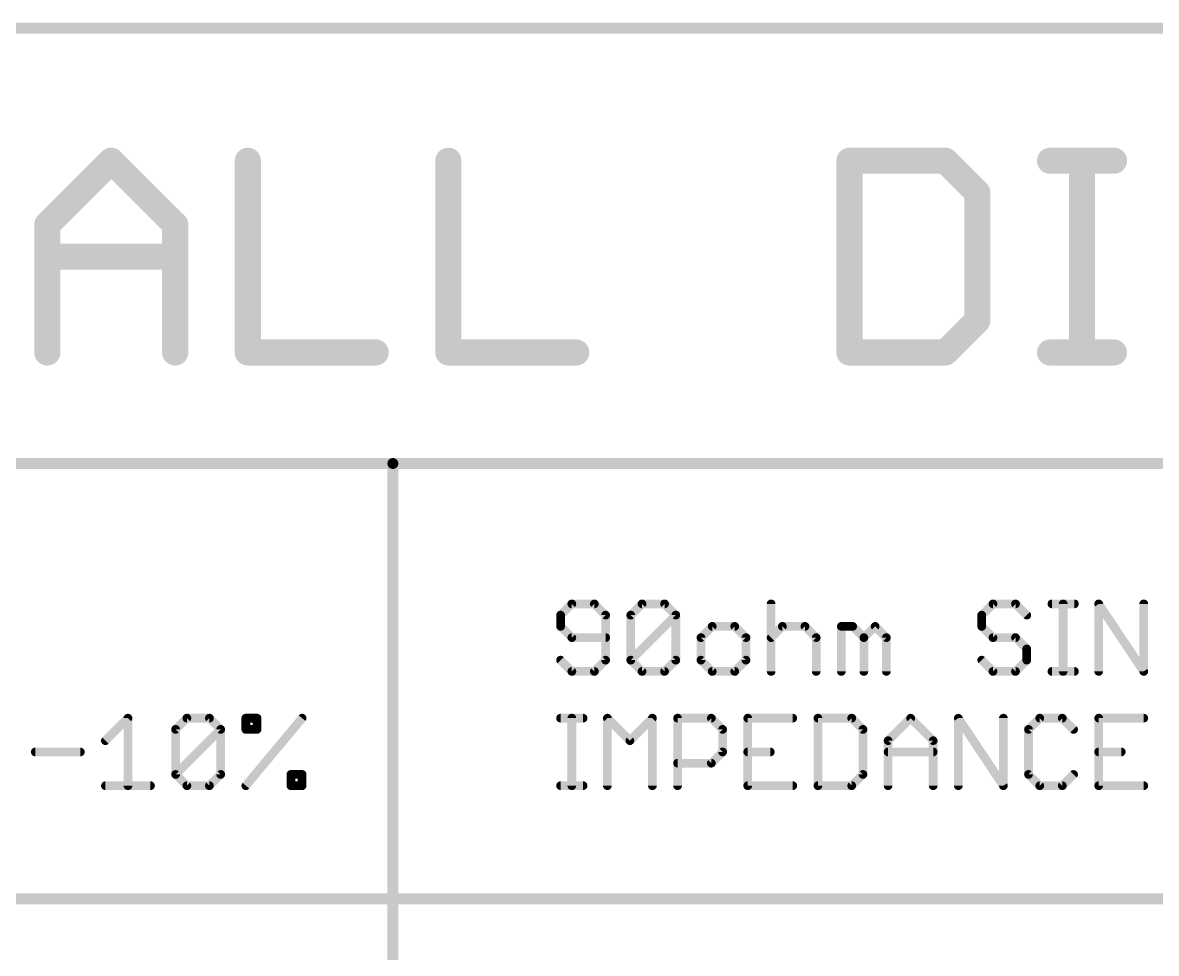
# Model space of a CAD drawing. Extents: x -51 to 158, y -52 to 51.
# Drawn here: x 109.35 to 122.57, y -39.37 to -28.51 of the extents above; entities that cross this region are included whole.
import ezdxf

# ---------------------------------------------------------------- set-up
doc = ezdxf.new("R2010")
doc.units = 0
doc.layers.add('25', color=253, linetype='CONTINUOUS')

msp = doc.modelspace()

# ---------------------------------------------------------------- linework, layer by layer
at = {"layer": '25'}
for points, const_width in [([(63.5, -28.575), (157.48, -28.575)], 0.127), ([(109.6349, -30.8682), (110.3807, -30.1225)], 0.3048), ([(110.3807, -30.1225), (111.1264, -30.8682)], 0.3048), ([(111.9737, -30.1225), (111.9737, -32.3596)], 0.3048), ([(114.3125, -30.1225), (114.3125, -32.3596)], 0.3048), ([(118.9901, -30.1225), (118.9901, -32.3596)], 0.3048), ([(120.1087, -30.1225), (118.9901, -30.1225)], 0.3048), ([(120.4815, -30.4953), (120.1087, -30.1225)], 0.3048), ([(121.3289, -30.1225), (122.0746, -30.1225)], 0.3048), ([(121.7018, -32.3596), (121.7018, -30.1225)], 0.3048), ([(120.4815, -31.9868), (120.4815, -30.4953)], 0.3048), ([(109.6349, -32.3596), (109.6349, -30.8682)], 0.3048), ([(111.1264, -30.8682), (111.1264, -32.3596)], 0.3048), ([(109.6349, -31.241), (111.1264, -31.241)], 0.3048), ([(120.1087, -32.3596), (120.4815, -31.9868)], 0.3048), ([(111.9737, -32.3596), (113.4652, -32.3596)], 0.3048), ([(114.3125, -32.3596), (115.8039, -32.3596)], 0.3048), ([(118.9901, -32.3596), (120.1087, -32.3596)], 0.3048), ([(121.3289, -32.3596), (122.0746, -32.3596)], 0.3048), ([(91.44, -33.655), (113.665, -33.655)], 0.127), ([(113.665, -33.655), (135.89, -33.655)], 0.127), ([(113.665, -50.165), (113.665, -33.655)], 0.127), ([(115.7521, -35.2926), (115.6208, -35.424)], 0.1016), ([(116.0148, -35.2926), (115.7521, -35.2926)], 0.1016), ([(116.1462, -35.424), (116.0148, -35.2926)], 0.1016), ([(116.4394, -35.424), (116.5707, -35.2926)], 0.1016), ([(116.5707, -35.2926), (116.8334, -35.2926)], 0.1016), ([(116.8334, -35.2926), (116.9648, -35.424)], 0.1016), ([(118.0765, -35.2926), (118.0765, -36.0807)], 0.1016), ([(120.6636, -35.2926), (120.5323, -35.424)], 0.1016), ([(120.9263, -35.2926), (120.6636, -35.2926)], 0.1016), ([(121.0577, -35.424), (120.9263, -35.2926)], 0.1016), ([(121.3508, -35.2926), (121.6135, -35.2926)], 0.1016), ([(121.4822, -36.0807), (121.4822, -35.2926)], 0.1016), ([(121.8966, -36.0807), (121.8966, -35.2926)], 0.1016), ([(121.8966, -35.2926), (122.4219, -36.0807)], 0.1016), ([(122.4219, -36.0807), (122.4219, -35.2926)], 0.1016), ([(115.6208, -35.424), (115.6208, -35.5553)], 0.1016), ([(116.1462, -35.9494), (116.1462, -35.424)], 0.1016), ([(116.4394, -35.9494), (116.4394, -35.424)], 0.1016), ([(116.4394, -35.9494), (116.9648, -35.424)], 0.1016), ([(116.9648, -35.424), (116.9648, -35.9494)], 0.1016), ([(120.5323, -35.424), (120.5323, -35.5553)], 0.1016), ([(115.6208, -35.5553), (115.7521, -35.6867)], 0.1016), ([(117.3893, -35.5553), (117.258, -35.6867)], 0.1016), ([(117.652, -35.5553), (117.3893, -35.5553)], 0.1016), ([(117.7833, -35.6867), (117.652, -35.5553)], 0.1016), ([(118.0765, -35.6867), (118.2079, -35.5553)], 0.1016), ([(118.2079, -35.5553), (118.4706, -35.5553)], 0.1016), ([(118.4706, -35.5553), (118.6019, -35.6867)], 0.1016), ([(118.8951, -36.0807), (118.8951, -35.5553)], 0.1016), ([(118.8951, -35.5553), (119.0265, -35.5553)], 0.1016), ([(119.0265, -35.5553), (119.1578, -35.6867)], 0.1016), ([(119.1578, -35.6867), (119.2891, -35.5553)], 0.1016), ([(119.2891, -35.5553), (119.4205, -35.6867)], 0.1016), ([(120.5323, -35.5553), (120.6636, -35.6867)], 0.1016), ([(115.7521, -35.6867), (116.1462, -35.6867)], 0.1016), ([(117.258, -35.6867), (117.258, -35.9494)], 0.1016), ([(117.7833, -35.9494), (117.7833, -35.6867)], 0.1016), ([(118.6019, -35.6867), (118.6019, -36.0807)], 0.1016), ([(119.1578, -35.6867), (119.1578, -36.0807)], 0.1016), ([(119.4205, -35.6867), (119.4205, -36.0807)], 0.1016), ([(120.6636, -35.6867), (120.9263, -35.6867)], 0.1016), ([(120.9263, -35.6867), (121.0577, -35.818)], 0.1016), ([(121.0577, -35.818), (121.0577, -35.9494)], 0.1016), ([(115.6208, -35.9494), (115.7521, -36.0807)], 0.1016), ([(116.0148, -36.0807), (116.1462, -35.9494)], 0.1016), ([(116.5707, -36.0807), (116.4394, -35.9494)], 0.1016), ([(116.9648, -35.9494), (116.8334, -36.0807)], 0.1016), ([(117.258, -35.9494), (117.3893, -36.0807)], 0.1016), ([(117.652, -36.0807), (117.7833, -35.9494)], 0.1016), ([(120.6636, -36.0807), (120.5323, -35.9494)], 0.1016), ([(121.0577, -35.9494), (120.9263, -36.0807)], 0.1016), ([(115.7521, -36.0807), (116.0148, -36.0807)], 0.1016), ([(116.8334, -36.0807), (116.5707, -36.0807)], 0.1016), ([(117.3893, -36.0807), (117.652, -36.0807)], 0.1016), ([(120.9263, -36.0807), (120.6636, -36.0807)], 0.1016), ([(121.3508, -36.0807), (121.6135, -36.0807)], 0.1016), ([(110.3131, -36.8888), (110.5758, -36.6261)], 0.1016), ([(110.5758, -36.6261), (110.5758, -37.4142)], 0.1016), ([(111.1317, -36.7575), (111.263, -36.6261)], 0.1016), ([(111.263, -36.6261), (111.5257, -36.6261)], 0.1016), ([(111.5257, -36.6261), (111.657, -36.7575)], 0.1016), ([(111.9502, -36.6261), (112.0816, -36.6261)], 0.1016), ([(111.9502, -36.7575), (111.9502, -36.6261)], 0.1016), ([(111.9502, -37.4142), (112.607, -36.6261)], 0.1016), ([(112.0816, -36.6261), (112.0816, -36.7575)], 0.1016), ([(115.6208, -36.6261), (115.8835, -36.6261)], 0.1016), ([(115.7521, -37.4142), (115.7521, -36.6261)], 0.1016), ([(116.1665, -37.4142), (116.1665, -36.6261)], 0.1016), ([(116.1665, -36.6261), (116.4292, -36.8888)], 0.1016), ([(116.4292, -36.8888), (116.6919, -36.6261)], 0.1016), ([(116.6919, -36.6261), (116.6919, -37.4142)], 0.1016), ([(116.9851, -37.4142), (116.9851, -36.6261)], 0.1016), ([(116.9851, -36.6261), (117.3791, -36.6261)], 0.1016), ([(117.3791, -36.6261), (117.5105, -36.7575)], 0.1016), ([(118.3291, -36.6261), (117.8037, -36.6261)], 0.1016), ([(117.8037, -36.6261), (117.8037, -37.4142)], 0.1016), ([(118.6223, -36.6261), (118.6223, -37.4142)], 0.1016), ([(119.0163, -36.6261), (118.6223, -36.6261)], 0.1016), ([(119.1476, -36.7575), (119.0163, -36.6261)], 0.1016), ([(119.4408, -36.8888), (119.7035, -36.6261)], 0.1016), ([(119.7035, -36.6261), (119.9662, -36.8888)], 0.1016), ([(120.2594, -37.4142), (120.2594, -36.6261)], 0.1016), ([(120.2594, -36.6261), (120.7848, -37.4142)], 0.1016), ([(120.7848, -37.4142), (120.7848, -36.6261)], 0.1016), ([(121.2093, -36.6261), (121.078, -36.7575)], 0.1016), ([(121.472, -36.6261), (121.2093, -36.6261)], 0.1016), ([(121.6034, -36.7575), (121.472, -36.6261)], 0.1016), ([(122.4219, -36.6261), (121.8966, -36.6261)], 0.1016), ([(121.8966, -36.6261), (121.8966, -37.4142)], 0.1016), ([(111.1317, -37.2829), (111.1317, -36.7575)], 0.1016), ([(111.1317, -37.2829), (111.657, -36.7575)], 0.1016), ([(111.657, -36.7575), (111.657, -37.2829)], 0.1016), ([(112.0816, -36.7575), (111.9502, -36.7575)], 0.1016), ([(117.5105, -36.7575), (117.5105, -37.0202)], 0.1016), ([(119.1476, -37.2829), (119.1476, -36.7575)], 0.1016), ([(121.078, -36.7575), (121.078, -37.2829)], 0.1016), ([(119.4408, -37.4142), (119.4408, -36.8888)], 0.1016), ([(119.9662, -36.8888), (119.9662, -37.4142)], 0.1016), ([(109.4945, -37.0202), (110.0199, -37.0202)], 0.1016), ([(117.5105, -37.0202), (117.3791, -37.1515)], 0.1016), ([(117.8037, -37.0202), (118.0664, -37.0202)], 0.1016), ([(119.4408, -37.0202), (119.9662, -37.0202)], 0.1016), ([(121.8966, -37.0202), (122.1593, -37.0202)], 0.1016), ([(117.3791, -37.1515), (116.9851, -37.1515)], 0.1016), ([(111.263, -37.4142), (111.1317, -37.2829)], 0.1016), ([(111.657, -37.2829), (111.5257, -37.4142)], 0.1016), ([(112.4756, -37.4142), (112.4756, -37.2829)], 0.1016), ([(112.4756, -37.2829), (112.607, -37.2829)], 0.1016), ([(112.607, -37.2829), (112.607, -37.4142)], 0.1016), ([(119.0163, -37.4142), (119.1476, -37.2829)], 0.1016), ([(121.078, -37.2829), (121.2093, -37.4142)], 0.1016), ([(121.472, -37.4142), (121.6034, -37.2829)], 0.1016), ([(110.3131, -37.4142), (110.8385, -37.4142)], 0.1016), ([(111.5257, -37.4142), (111.263, -37.4142)], 0.1016), ([(112.607, -37.4142), (112.4756, -37.4142)], 0.1016), ([(115.6208, -37.4142), (115.8835, -37.4142)], 0.1016), ([(117.8037, -37.4142), (118.3291, -37.4142)], 0.1016), ([(118.6223, -37.4142), (119.0163, -37.4142)], 0.1016), ([(121.2093, -37.4142), (121.472, -37.4142)], 0.1016), ([(121.8966, -37.4142), (122.4219, -37.4142)], 0.1016), ([(78.105, -38.735), (157.48, -38.735)], 0.127)]:
    msp.add_lwpolyline(points, dxfattribs=dict(at, const_width=const_width))
for points, const_width in [([(110.4345, -30.0686, 1), (110.3268, -30.1764)], 0.1524), ([(110.4345, -30.1764, 1), (110.3268, -30.0686)], 0.1524), ([(112.0499, -30.1225, 1), (111.8975, -30.1225)], 0.1524), ([(114.3887, -30.1225, 1), (114.2363, -30.1225)], 0.1524), ([(119.0663, -30.1225, 1), (118.9139, -30.1225)], 0.1524), ([(118.9901, -30.0463, 1), (118.9901, -30.1987)], 0.1524), ([(120.1626, -30.0686, 1), (120.0548, -30.1764)], 0.1524), ([(120.1087, -30.1987, 1), (120.1087, -30.0463)], 0.1524), ([(121.3289, -30.0463, 1), (121.3289, -30.1987)], 0.1524), ([(121.778, -30.1225, 1), (121.6256, -30.1225)], 0.1524), ([(122.0746, -30.1987, 1), (122.0746, -30.0463)], 0.1524), ([(120.5577, -30.4953, 1), (120.4053, -30.4953)], 0.1524), ([(120.4277, -30.5492, 1), (120.5354, -30.4415)], 0.1524), ([(109.7111, -30.8682, 1), (109.5587, -30.8682)], 0.1524), ([(109.5811, -30.8143, 1), (109.6888, -30.9221)], 0.1524), ([(111.2026, -30.8682, 1), (111.0502, -30.8682)], 0.1524), ([(111.0725, -30.9221, 1), (111.1802, -30.8143)], 0.1524), ([(109.6349, -31.1648, 1), (109.6349, -31.3172)], 0.1524), ([(111.1264, -31.3172, 1), (111.1264, -31.1648)], 0.1524), ([(120.5354, -32.0406, 1), (120.4277, -31.9329)], 0.1524), ([(120.4053, -31.9868, 1), (120.5577, -31.9868)], 0.1524), ([(111.9737, -32.2834, 1), (111.9737, -32.4358)], 0.1524), ([(113.4652, -32.4358, 1), (113.4652, -32.2834)], 0.1524), ([(114.3125, -32.2834, 1), (114.3125, -32.4358)], 0.1524), ([(115.8039, -32.4358, 1), (115.8039, -32.2834)], 0.1524), ([(118.9901, -32.2834, 1), (118.9901, -32.4358)], 0.1524), ([(120.0548, -32.3057, 1), (120.1626, -32.4135)], 0.1524), ([(120.1087, -32.4358, 1), (120.1087, -32.2834)], 0.1524), ([(121.3289, -32.2834, 1), (121.3289, -32.4358)], 0.1524), ([(122.0746, -32.4358, 1), (122.0746, -32.2834)], 0.1524), ([(109.5587, -32.3596, 1), (109.7111, -32.3596)], 0.1524), ([(111.0502, -32.3596, 1), (111.2026, -32.3596)], 0.1524), ([(111.8975, -32.3596, 1), (112.0499, -32.3596)], 0.1524), ([(114.2363, -32.3596, 1), (114.3887, -32.3596)], 0.1524), ([(118.9139, -32.3596, 1), (119.0663, -32.3596)], 0.1524), ([(121.6256, -32.3596, 1), (121.778, -32.3596)], 0.1524), ([(113.665, -33.6232, 1), (113.665, -33.6868)], 0.0635), ([(113.6968, -33.655, 1), (113.6333, -33.655)], 0.0635), ([(113.665, -33.6868, 1), (113.665, -33.6232)], 0.0635), ([(115.7521, -35.2672, 1), (115.7521, -35.318)], 0.0508), ([(115.7701, -35.3106, 1), (115.7342, -35.2747)], 0.0508), ([(116.0328, -35.2747, 1), (115.9969, -35.3106)], 0.0508), ([(116.0148, -35.318, 1), (116.0148, -35.2672)], 0.0508), ([(116.5707, -35.2672, 1), (116.5707, -35.318)], 0.0508), ([(116.5887, -35.3106, 1), (116.5528, -35.2747)], 0.0508), ([(116.8514, -35.2747, 1), (116.8155, -35.3106)], 0.0508), ([(116.8334, -35.318, 1), (116.8334, -35.2672)], 0.0508), ([(118.1019, -35.2926, 1), (118.0511, -35.2926)], 0.0508), ([(120.6636, -35.2672, 1), (120.6636, -35.318)], 0.0508), ([(120.6816, -35.3106, 1), (120.6457, -35.2747)], 0.0508), ([(120.9443, -35.2747, 1), (120.9083, -35.3106)], 0.0508), ([(120.9263, -35.318, 1), (120.9263, -35.2672)], 0.0508), ([(121.3508, -35.2672, 1), (121.3508, -35.318)], 0.0508), ([(121.5076, -35.2926, 1), (121.4568, -35.2926)], 0.0508), ([(121.6135, -35.318, 1), (121.6135, -35.2672)], 0.0508), ([(121.9177, -35.2785, 1), (121.8754, -35.3067)], 0.0508), ([(121.922, -35.2926, 1), (121.8712, -35.2926)], 0.0508), ([(122.4473, -35.2926, 1), (122.3965, -35.2926)], 0.0508), ([(115.6462, -35.424, 1), (115.5954, -35.424)], 0.0508), ([(115.6028, -35.406, 1), (115.6388, -35.4419)], 0.0508), ([(116.1716, -35.424, 1), (116.1208, -35.424)], 0.0508), ([(116.1282, -35.4419, 1), (116.1641, -35.406)], 0.0508), ([(116.4648, -35.424, 1), (116.414, -35.424)], 0.0508), ([(116.4214, -35.406, 1), (116.4573, -35.4419)], 0.0508), ([(116.9902, -35.424, 1), (116.9394, -35.424)], 0.0508), ([(116.9827, -35.4419, 1), (116.9468, -35.406)], 0.0508), ([(116.9468, -35.4419, 1), (116.9827, -35.406)], 0.0508), ([(120.5577, -35.424, 1), (120.5069, -35.424)], 0.0508), ([(120.5143, -35.406, 1), (120.5502, -35.4419)], 0.0508), ([(121.0397, -35.4419, 1), (121.0756, -35.406)], 0.0508), ([(115.6388, -35.5374, 1), (115.6028, -35.5733)], 0.0508), ([(115.5954, -35.5553, 1), (115.6462, -35.5553)], 0.0508), ([(117.3893, -35.5299, 1), (117.3893, -35.5807)], 0.0508), ([(117.4073, -35.5733, 1), (117.3713, -35.5374)], 0.0508), ([(117.67, -35.5374, 1), (117.634, -35.5733)], 0.0508), ([(117.652, -35.5807, 1), (117.652, -35.5299)], 0.0508), ([(118.2079, -35.5299, 1), (118.2079, -35.5807)], 0.0508), ([(118.2258, -35.5733, 1), (118.1899, -35.5374)], 0.0508), ([(118.4885, -35.5374, 1), (118.4526, -35.5733)], 0.0508), ([(118.4706, -35.5807, 1), (118.4706, -35.5299)], 0.0508), ([(118.9205, -35.5553, 1), (118.8697, -35.5553)], 0.0508), ([(118.8951, -35.5299, 1), (118.8951, -35.5807)], 0.0508), ([(119.0444, -35.5374, 1), (119.0085, -35.5733)], 0.0508), ([(119.0265, -35.5807, 1), (119.0265, -35.5299)], 0.0508), ([(119.3071, -35.5374, 1), (119.2712, -35.5733)], 0.0508), ([(119.3071, -35.5733, 1), (119.2712, -35.5374)], 0.0508), ([(120.5502, -35.5374, 1), (120.5143, -35.5733)], 0.0508), ([(120.5069, -35.5553, 1), (120.5577, -35.5553)], 0.0508), ([(115.7521, -35.6613, 1), (115.7521, -35.7121)], 0.0508), ([(115.7342, -35.7046, 1), (115.7701, -35.6687)], 0.0508), ([(116.1462, -35.7121, 1), (116.1462, -35.6613)], 0.0508), ([(117.2834, -35.6867, 1), (117.2326, -35.6867)], 0.0508), ([(117.24, -35.6687, 1), (117.2759, -35.7046)], 0.0508), ([(117.8087, -35.6867, 1), (117.7579, -35.6867)], 0.0508), ([(117.7654, -35.7046, 1), (117.8013, -35.6687)], 0.0508), ([(118.0586, -35.6687, 1), (118.0945, -35.7046)], 0.0508), ([(118.6273, -35.6867, 1), (118.5765, -35.6867)], 0.0508), ([(118.584, -35.7046, 1), (118.6199, -35.6687)], 0.0508), ([(119.1832, -35.6867, 1), (119.1324, -35.6867)], 0.0508), ([(119.1398, -35.6687, 1), (119.1758, -35.7046)], 0.0508), ([(119.1398, -35.7046, 1), (119.1758, -35.6687)], 0.0508), ([(119.4459, -35.6867, 1), (119.3951, -35.6867)], 0.0508), ([(119.4025, -35.7046, 1), (119.4385, -35.6687)], 0.0508), ([(120.6636, -35.6613, 1), (120.6636, -35.7121)], 0.0508), ([(120.6457, -35.7046, 1), (120.6816, -35.6687)], 0.0508), ([(120.9443, -35.6687, 1), (120.9083, -35.7046)], 0.0508), ([(120.9263, -35.7121, 1), (120.9263, -35.6613)], 0.0508), ([(121.0831, -35.818, 1), (121.0323, -35.818)], 0.0508), ([(121.0397, -35.836, 1), (121.0756, -35.8)], 0.0508), ([(115.6388, -35.9314, 1), (115.6028, -35.9673)], 0.0508), ([(116.1208, -35.9494, 1), (116.1716, -35.9494)], 0.0508), ([(116.1641, -35.9673, 1), (116.1282, -35.9314)], 0.0508), ([(116.4573, -35.9314, 1), (116.4214, -35.9673)], 0.0508), ([(116.4214, -35.9314, 1), (116.4573, -35.9673)], 0.0508), ([(116.414, -35.9494, 1), (116.4648, -35.9494)], 0.0508), ([(116.9394, -35.9494, 1), (116.9902, -35.9494)], 0.0508), ([(116.9827, -35.9673, 1), (116.9468, -35.9314)], 0.0508), ([(117.2759, -35.9314, 1), (117.24, -35.9673)], 0.0508), ([(117.2326, -35.9494, 1), (117.2834, -35.9494)], 0.0508), ([(117.7579, -35.9494, 1), (117.8087, -35.9494)], 0.0508), ([(117.8013, -35.9673, 1), (117.7654, -35.9314)], 0.0508), ([(120.5502, -35.9314, 1), (120.5143, -35.9673)], 0.0508), ([(121.0323, -35.9494, 1), (121.0831, -35.9494)], 0.0508), ([(121.0756, -35.9673, 1), (121.0397, -35.9314)], 0.0508), ([(115.7521, -36.0553, 1), (115.7521, -36.1061)], 0.0508), ([(115.7342, -36.0987, 1), (115.7701, -36.0627)], 0.0508), ([(115.9969, -36.0627, 1), (116.0328, -36.0987)], 0.0508), ([(116.0148, -36.1061, 1), (116.0148, -36.0553)], 0.0508), ([(116.5707, -36.0553, 1), (116.5707, -36.1061)], 0.0508), ([(116.5528, -36.0987, 1), (116.5887, -36.0627)], 0.0508), ([(116.8155, -36.0627, 1), (116.8514, -36.0987)], 0.0508), ([(116.8334, -36.1061, 1), (116.8334, -36.0553)], 0.0508), ([(117.3893, -36.0553, 1), (117.3893, -36.1061)], 0.0508), ([(117.3713, -36.0987, 1), (117.4073, -36.0627)], 0.0508), ([(117.634, -36.0627, 1), (117.67, -36.0987)], 0.0508), ([(117.652, -36.1061, 1), (117.652, -36.0553)], 0.0508), ([(118.0511, -36.0807, 1), (118.1019, -36.0807)], 0.0508), ([(118.5765, -36.0807, 1), (118.6273, -36.0807)], 0.0508), ([(118.8697, -36.0807, 1), (118.9205, -36.0807)], 0.0508), ([(119.1324, -36.0807, 1), (119.1832, -36.0807)], 0.0508), ([(119.3951, -36.0807, 1), (119.4459, -36.0807)], 0.0508), ([(120.6636, -36.0553, 1), (120.6636, -36.1061)], 0.0508), ([(120.6457, -36.0987, 1), (120.6816, -36.0627)], 0.0508), ([(120.9083, -36.0627, 1), (120.9443, -36.0987)], 0.0508), ([(120.9263, -36.1061, 1), (120.9263, -36.0553)], 0.0508), ([(121.3508, -36.0553, 1), (121.3508, -36.1061)], 0.0508), ([(121.4568, -36.0807, 1), (121.5076, -36.0807)], 0.0508), ([(121.6135, -36.1061, 1), (121.6135, -36.0553)], 0.0508), ([(121.8712, -36.0807, 1), (121.922, -36.0807)], 0.0508), ([(122.3965, -36.0807, 1), (122.4473, -36.0807)], 0.0508), ([(122.4008, -36.0948, 1), (122.4431, -36.0666)], 0.0508), ([(110.6012, -36.6261, 1), (110.5504, -36.6261)], 0.0508), ([(110.5937, -36.6441, 1), (110.5578, -36.6082)], 0.0508), ([(111.263, -36.6007, 1), (111.263, -36.6515)], 0.0508), ([(111.281, -36.6441, 1), (111.245, -36.6082)], 0.0508), ([(111.5437, -36.6082, 1), (111.5077, -36.6441)], 0.0508), ([(111.5257, -36.6515, 1), (111.5257, -36.6007)], 0.0508), ([(111.9502, -36.6007, 1), (111.9502, -36.6515)], 0.0508), ([(111.9756, -36.6261, 1), (111.9248, -36.6261)], 0.0508), ([(112.107, -36.6261, 1), (112.0562, -36.6261)], 0.0508), ([(112.0816, -36.6515, 1), (112.0816, -36.6007)], 0.0508), ([(112.6265, -36.6424, 1), (112.5874, -36.6099)], 0.0508), ([(115.6208, -36.6007, 1), (115.6208, -36.6515)], 0.0508), ([(115.7775, -36.6261, 1), (115.7267, -36.6261)], 0.0508), ([(115.8835, -36.6515, 1), (115.8835, -36.6007)], 0.0508), ([(116.1919, -36.6261, 1), (116.1411, -36.6261)], 0.0508), ([(116.1845, -36.6082, 1), (116.1486, -36.6441)], 0.0508), ([(116.7173, -36.6261, 1), (116.6665, -36.6261)], 0.0508), ([(116.7099, -36.6441, 1), (116.6739, -36.6082)], 0.0508), ([(117.0105, -36.6261, 1), (116.9597, -36.6261)], 0.0508), ([(116.9851, -36.6007, 1), (116.9851, -36.6515)], 0.0508), ([(117.3971, -36.6082, 1), (117.3612, -36.6441)], 0.0508), ([(117.3791, -36.6515, 1), (117.3791, -36.6007)], 0.0508), ([(117.8037, -36.6007, 1), (117.8037, -36.6515)], 0.0508), ([(117.8291, -36.6261, 1), (117.7783, -36.6261)], 0.0508), ([(118.3291, -36.6515, 1), (118.3291, -36.6007)], 0.0508), ([(118.6477, -36.6261, 1), (118.5969, -36.6261)], 0.0508), ([(118.6223, -36.6007, 1), (118.6223, -36.6515)], 0.0508), ([(119.0342, -36.6082, 1), (118.9983, -36.6441)], 0.0508), ([(119.0163, -36.6515, 1), (119.0163, -36.6007)], 0.0508), ([(119.7215, -36.6082, 1), (119.6856, -36.6441)], 0.0508), ([(119.7215, -36.6441, 1), (119.6856, -36.6082)], 0.0508), ([(120.2848, -36.6261, 1), (120.234, -36.6261)], 0.0508), ([(120.2805, -36.612, 1), (120.2383, -36.6402)], 0.0508), ([(120.8102, -36.6261, 1), (120.7594, -36.6261)], 0.0508), ([(121.2093, -36.6007, 1), (121.2093, -36.6515)], 0.0508), ([(121.2273, -36.6441, 1), (121.1914, -36.6082)], 0.0508), ([(121.49, -36.6082, 1), (121.4541, -36.6441)], 0.0508), ([(121.472, -36.6515, 1), (121.472, -36.6007)], 0.0508), ([(121.8966, -36.6007, 1), (121.8966, -36.6515)], 0.0508), ([(121.922, -36.6261, 1), (121.8712, -36.6261)], 0.0508), ([(122.4219, -36.6515, 1), (122.4219, -36.6007)], 0.0508), ([(111.1571, -36.7575, 1), (111.1063, -36.7575)], 0.0508), ([(111.1137, -36.7395, 1), (111.1496, -36.7754)], 0.0508), ([(111.6824, -36.7575, 1), (111.6316, -36.7575)], 0.0508), ([(111.675, -36.7754, 1), (111.6391, -36.7395)], 0.0508), ([(111.6391, -36.7754, 1), (111.675, -36.7395)], 0.0508), ([(111.9502, -36.7321, 1), (111.9502, -36.7829)], 0.0508), ([(111.9248, -36.7575, 1), (111.9756, -36.7575)], 0.0508), ([(112.0562, -36.7575, 1), (112.107, -36.7575)], 0.0508), ([(112.0816, -36.7829, 1), (112.0816, -36.7321)], 0.0508), ([(117.5359, -36.7575, 1), (117.4851, -36.7575)], 0.0508), ([(117.4925, -36.7754, 1), (117.5284, -36.7395)], 0.0508), ([(119.173, -36.7575, 1), (119.1222, -36.7575)], 0.0508), ([(119.1297, -36.7754, 1), (119.1656, -36.7395)], 0.0508), ([(121.1034, -36.7575, 1), (121.0526, -36.7575)], 0.0508), ([(121.06, -36.7395, 1), (121.0959, -36.7754)], 0.0508), ([(121.5854, -36.7754, 1), (121.6213, -36.7395)], 0.0508), ([(110.2951, -36.8709, 1), (110.331, -36.9068)], 0.0508), ([(116.4112, -36.8709, 1), (116.4472, -36.9068)], 0.0508), ([(116.4112, -36.9068, 1), (116.4472, -36.8709)], 0.0508), ([(119.4662, -36.8888, 1), (119.4154, -36.8888)], 0.0508), ([(119.4229, -36.8709, 1), (119.4588, -36.9068)], 0.0508), ([(119.9916, -36.8888, 1), (119.9408, -36.8888)], 0.0508), ([(119.9483, -36.9068, 1), (119.9842, -36.8709)], 0.0508), ([(109.4945, -36.9948, 1), (109.4945, -37.0456)], 0.0508), ([(110.0199, -37.0456, 1), (110.0199, -36.9948)], 0.0508), ([(117.4851, -37.0202, 1), (117.5359, -37.0202)], 0.0508), ([(117.5284, -37.0381, 1), (117.4925, -37.0022)], 0.0508), ([(117.8037, -36.9948, 1), (117.8037, -37.0456)], 0.0508), ([(118.0664, -37.0456, 1), (118.0664, -36.9948)], 0.0508), ([(119.4408, -36.9948, 1), (119.4408, -37.0456)], 0.0508), ([(119.9662, -37.0456, 1), (119.9662, -36.9948)], 0.0508), ([(121.8966, -36.9948, 1), (121.8966, -37.0456)], 0.0508), ([(122.1593, -37.0456, 1), (122.1593, -36.9948)], 0.0508), ([(116.9851, -37.1261, 1), (116.9851, -37.1769)], 0.0508), ([(117.3612, -37.1335, 1), (117.3971, -37.1695)], 0.0508), ([(117.3791, -37.1769, 1), (117.3791, -37.1261)], 0.0508), ([(111.1496, -37.2649, 1), (111.1137, -37.3008)], 0.0508), ([(111.1137, -37.2649, 1), (111.1496, -37.3008)], 0.0508), ([(111.1063, -37.2829, 1), (111.1571, -37.2829)], 0.0508), ([(111.6316, -37.2829, 1), (111.6824, -37.2829)], 0.0508), ([(111.675, -37.3008, 1), (111.6391, -37.2649)], 0.0508), ([(112.501, -37.2829, 1), (112.4502, -37.2829)], 0.0508), ([(112.4756, -37.2575, 1), (112.4756, -37.3083)], 0.0508), ([(112.6324, -37.2829, 1), (112.5816, -37.2829)], 0.0508), ([(112.607, -37.3083, 1), (112.607, -37.2575)], 0.0508), ([(119.1222, -37.2829, 1), (119.173, -37.2829)], 0.0508), ([(119.1656, -37.3008, 1), (119.1297, -37.2649)], 0.0508), ([(121.0959, -37.2649, 1), (121.06, -37.3008)], 0.0508), ([(121.0526, -37.2829, 1), (121.1034, -37.2829)], 0.0508), ([(121.6213, -37.3008, 1), (121.5854, -37.2649)], 0.0508), ([(110.3131, -37.3888, 1), (110.3131, -37.4396)], 0.0508), ([(110.5504, -37.4142, 1), (110.6012, -37.4142)], 0.0508), ([(110.8385, -37.4396, 1), (110.8385, -37.3888)], 0.0508), ([(111.263, -37.3888, 1), (111.263, -37.4396)], 0.0508), ([(111.245, -37.4322, 1), (111.281, -37.3962)], 0.0508), ([(111.5077, -37.3962, 1), (111.5437, -37.4322)], 0.0508), ([(111.5257, -37.4396, 1), (111.5257, -37.3888)], 0.0508), ([(111.9307, -37.3979, 1), (111.9698, -37.4305)], 0.0508), ([(112.4756, -37.3888, 1), (112.4756, -37.4396)], 0.0508), ([(112.4502, -37.4142, 1), (112.501, -37.4142)], 0.0508), ([(112.5816, -37.4142, 1), (112.6324, -37.4142)], 0.0508), ([(112.607, -37.4396, 1), (112.607, -37.3888)], 0.0508), ([(115.6208, -37.3888, 1), (115.6208, -37.4396)], 0.0508), ([(115.7267, -37.4142, 1), (115.7775, -37.4142)], 0.0508), ([(115.8835, -37.4396, 1), (115.8835, -37.3888)], 0.0508), ([(116.1411, -37.4142, 1), (116.1919, -37.4142)], 0.0508), ([(116.6665, -37.4142, 1), (116.7173, -37.4142)], 0.0508), ([(116.9597, -37.4142, 1), (117.0105, -37.4142)], 0.0508), ([(117.8037, -37.3888, 1), (117.8037, -37.4396)], 0.0508), ([(117.7783, -37.4142, 1), (117.8291, -37.4142)], 0.0508), ([(118.3291, -37.4396, 1), (118.3291, -37.3888)], 0.0508), ([(118.6223, -37.3888, 1), (118.6223, -37.4396)], 0.0508), ([(118.5969, -37.4142, 1), (118.6477, -37.4142)], 0.0508), ([(118.9983, -37.3962, 1), (119.0342, -37.4322)], 0.0508), ([(119.0163, -37.4396, 1), (119.0163, -37.3888)], 0.0508), ([(119.4154, -37.4142, 1), (119.4662, -37.4142)], 0.0508), ([(119.9408, -37.4142, 1), (119.9916, -37.4142)], 0.0508), ([(120.234, -37.4142, 1), (120.2848, -37.4142)], 0.0508), ([(120.7594, -37.4142, 1), (120.8102, -37.4142)], 0.0508), ([(120.7637, -37.4283, 1), (120.8059, -37.4001)], 0.0508), ([(121.2093, -37.3888, 1), (121.2093, -37.4396)], 0.0508), ([(121.1914, -37.4322, 1), (121.2273, -37.3962)], 0.0508), ([(121.4541, -37.3962, 1), (121.49, -37.4322)], 0.0508), ([(121.472, -37.4396, 1), (121.472, -37.3888)], 0.0508), ([(121.8966, -37.3888, 1), (121.8966, -37.4396)], 0.0508), ([(121.8712, -37.4142, 1), (121.922, -37.4142)], 0.0508), ([(122.4219, -37.4396, 1), (122.4219, -37.3888)], 0.0508)]:
    msp.add_lwpolyline(points, format="xyb", dxfattribs=dict(at, const_width=const_width))

doc.saveas('drawing.dxf')
